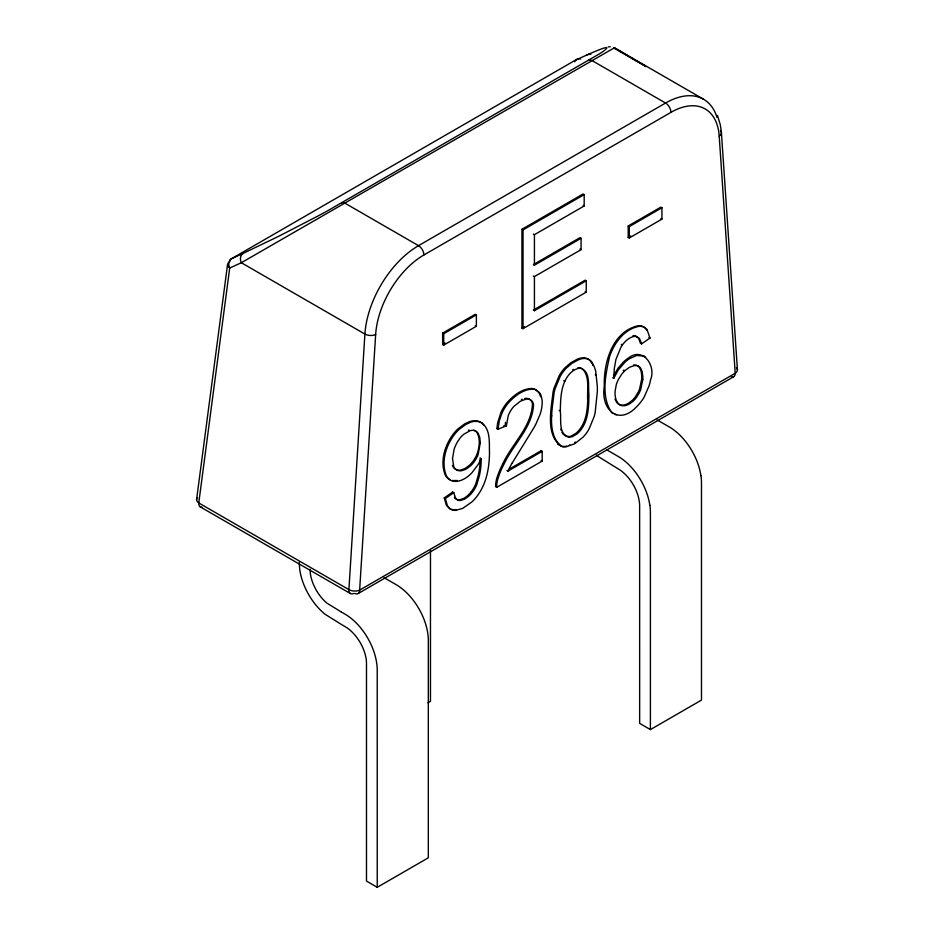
<?xml version="1.0" encoding="UTF-8"?>
<svg xmlns="http://www.w3.org/2000/svg" width="934" height="934" viewBox="0 0 934 934"><rect width="100%" height="100%" fill="white"/><g stroke="black" fill="none" stroke-linecap="round" stroke-linejoin="round"><path stroke-width="1.4" d="M650.403 513.105L650.403 729.594L701.481 700.103L701.481 483.614M564.533 446.37A25.405 14.664 -60 0 1 560.844 445.973C545.339 434.52 551.247 408.858 553.045 392A49.49 28.569 -60 0 1 554.025 388.17L559.116 375.818A26.981 15.574 -60 0 1 560.914 372.911A24.447 14.115 -60 0 1 565.035 367.727L570.779 362.777L577.574 359.053A26.456 15.271 -60 0 1 590.603 361.213M591.561 361.983A41.318 23.852 -60 0 1 593.113 364.365L593.942 366.058A62.38 36.017 -60 0 1 595.775 371.522L597.328 386.723A177.005 102.191 -60 0 1 597.351 391.381L595.145 412.77A49.49 28.569 -60 0 1 594.164 416.587L589.085 428.951A27.098 15.645 -60 0 1 587.299 431.87A24.377 14.08 -60 0 1 583.155 437.077L574.62 443.813L565.607 446.989A25.405 14.664 -60 0 1 561.918 446.592C546.413 435.139 552.321 409.489 554.119 392.619A49.49 28.569 -60 0 1 555.1 388.789L560.19 376.437A26.981 15.574 -60 0 1 561.988 373.53A24.447 14.115 -60 0 1 566.109 368.346L571.853 363.396L578.648 359.683A26.456 15.271 -60 0 1 591.677 361.832M582.174 368.591C590.381 376.706 586.926 390.505 587.708 400.931C587.299 411.1 585.922 422.028 579.115 430.095A15.855 9.153 -60 0 1 575.741 433.434L571.339 435.98A15.89 9.177 -60 0 1 567.965 436.54C558.123 433.458 561.509 418.887 560.295 410.995C560.598 399.157 560.692 386.092 567.86 376.052A15.586 9.001 -60 0 1 570.954 372.573L573.044 370.903A19.649 11.348 -60 0 1 575.297 369.537L577.516 368.638A16.03 9.258 -60 0 1 580.236 368.288C591.047 370.938 587.836 386.221 588.934 394.463C588.747 406.85 588.548 420.685 580.189 430.714A15.855 9.153 -60 0 1 576.827 434.053L572.414 436.598A15.89 9.177 -60 0 1 569.039 437.17L566.039 436.26L562.852 433.831M612.704 377.745L613.778 378.363L614.292 368.615L615.926 359.438L620.982 347.144A22.323 12.889 -60 0 1 622.371 344.961L621.297 344.342M540.004 394.954A24.728 14.279 -60 0 0 538.358 392.035L535.287 389.501A26.21 15.131 -60 0 0 531.236 388.474C521.452 388.999 513.07 395.771 506.87 402.869A26.514 15.306 -60 0 0 503.671 407.329A25.218 14.559 -60 0 0 501.044 412.163L497.659 422.81L496.9 428.601L497.974 429.231L506.391 425.822L508.236 415.688A17.022 9.83 -60 0 1 510.233 411.462A17.676 10.204 -60 0 1 511.225 409.863A17.337 10.005 -60 0 1 514.039 406.267L520.355 401.235L526.356 399.016A17.407 10.052 -60 0 1 530.045 399.577A18.528 10.694 -60 0 1 530.921 400.091L532.006 401.095A14.979 8.651 -60 0 1 533.536 404.504C532.625 427.62 512.766 444.677 503.601 464.98A45.824 26.456 -60 0 0 497.6 479.842A22.463 12.971 -60 0 0 496.713 487.338L495.639 486.719A22.463 12.971 -60 0 1 496.596 479.212M505.341 424.234L505.469 422.331M202.071 507.255A7.6 4.39 -60 0 1 198.767 502.959L229.706 268.046L241.334 262.723L364.902 334.068L348.907 589.634A7.6 4.39 -60 0 0 353.764 593.475M731.31 376.997A7.6 4.39 60 0 0 735.21 373.273L719.215 136.177A68.415 39.497 -60 0 0 670.951 112.349L423.908 254.97A68.415 39.497 -60 0 0 375.655 334.535L359.648 590.113A7.6 4.39 60 0 1 354.745 593.464M497.974 429.231L499.351 420.65L502.13 412.793A25.218 14.559 -60 0 1 504.757 407.948A26.514 15.306 -60 0 1 507.944 403.488C514.144 396.39 522.538 389.63 532.31 389.093A26.21 15.131 -60 0 1 536.361 390.12L539.432 392.654A24.728 14.279 -60 0 1 541.37 396.436L542.105 400.359A30.787 17.769 -60 0 1 542.187 402.624A29.725 17.162 -60 0 1 540.681 412.373A30.448 17.583 -60 0 1 540.027 414.509L535.789 424.305A68.194 39.368 -60 0 1 534.318 427.083L512.229 462.984M196.572 499.667L227.511 264.754M613.778 378.363L618.18 370.156L624.741 362.415A28.452 16.427 -60 0 1 629.469 358.703L636.743 355.48L643.713 355.994M613.498 375.982L618.11 368.078L623.667 361.797A28.452 16.427 -60 0 1 628.395 358.072C642.919 346.316 656.369 365.906 650.554 379.811A36.94 21.33 -60 0 1 649.095 385.777L644.086 397.242A27.53 15.901 -60 0 1 641.88 400.616A28.382 16.38 -60 0 1 636.79 406.57C618.705 426.173 600.48 409.699 604.286 386.419C603.516 362.894 612.144 331.512 638.296 325.697A24.646 14.232 -60 0 1 645.978 329.037L646.83 330.309M502.527 464.35C511.692 444.059 531.551 427.001 532.462 403.885A14.979 8.651 -60 0 0 530.932 400.476L529.847 399.472A18.528 10.694 -60 0 0 528.971 398.958A17.407 10.052 -60 0 0 525.282 398.398L524.686 398.479M613.836 48.054L646.141 66.629L614.42 47.786L241.334 262.723A7.6 5.978 65.4 0 1 243.12 253.394L278.402 236.442L318.763 215.602A55.386 2.639 -28.1 0 0 327.367 210.932L599.406 53.868A55.375 2.639 -28.1 0 0 603.247 51.358C619.872 38.866 573.126 61.609 576.523 59.519L231.504 258.706A7.6 4.39 60 0 0 229.706 261.847A7.6 4.378 7.5 0 0 229.706 268.046A7.6 5.978 65.4 0 1 231.504 258.706L243.12 253.394M632.843 335.855A15.563 8.978 -60 0 1 635.424 335.925L638.471 337.956L640.502 343.268L641.553 342.544M640.502 343.268L641.576 343.887L649.994 338.061L647.052 329.655A24.646 14.232 -60 0 0 643.713 327.04A24.728 14.279 -60 0 0 639.37 326.328C624.332 328.896 614.058 343.093 609.54 356.788C605.536 374.616 600.609 397.254 612.097 413.097M456.329 509.555L454.718 509.754A24.202 13.975 -60 0 1 449.219 508.365L446.324 505.119L444.257 497.892L452.686 492.066L453.761 492.685L455.512 497.997L457.695 500.052M480.053 457.94L481.127 458.559A26.677 15.399 -60 0 1 478.115 464.56L471.903 472.779A26.362 15.224 -60 0 1 468.354 476.071C463.112 480.38 455.08 483.835 448.95 479.2A28.872 16.672 -60 0 1 445.32 475.208C439.879 461.933 444.491 446.359 452.5 435.092A28.008 16.17 -60 0 1 458.185 428.671L464.747 423.826L469.639 421.596A30.612 17.676 -60 0 1 474.215 420.744L477.087 420.93A30.297 17.489 -60 0 1 480.905 422.413C491.109 428.834 489.031 443.125 489.509 453.457C489.229 466.218 487.198 479.329 480.776 490.56A30.063 17.361 -60 0 1 476.655 496.713A29.643 17.116 -60 0 1 471.939 501.908L462.797 508.294L455.792 510.373A24.202 13.975 -60 0 1 450.293 508.983L447.398 505.738L445.343 498.522L453.761 492.685M574.492 442.634L575.414 442.039M586.248 280.772L534.423 310.695L533.349 310.076L585.174 280.153L586.248 280.772L586.248 292.144L523.028 328.651L521.943 328.032L521.943 229.285L583.108 193.968L584.182 194.599L584.182 205.97L534.423 234.691L533.349 234.072M521.943 229.285L523.028 229.904L584.182 194.599M581.076 238.287L579.991 237.656L533.349 264.591L534.423 265.209L581.076 238.287L581.076 249.658L534.423 276.581L533.349 275.962M442.646 333.111L475.301 314.268L476.375 314.886L476.375 326.258L443.732 345.113L442.646 344.483L442.646 333.111L443.732 333.742L476.375 314.886M628.197 225.993L660.852 207.138L661.926 207.757L661.926 219.128L629.271 237.983L628.197 237.364L628.197 225.993L629.271 226.612L661.926 207.757M442.646 344.483L445.168 343.035M628.197 237.364L630.707 235.917M521.943 328.032L524.429 326.596M509.065 469.23L541.113 450.737L542.187 451.356L542.187 461.081L496.713 487.338M506.928 470.467L508.014 471.086L542.187 451.356M358.072 593.592L733.634 376.764M427.982 702.777L430.469 701.341L430.469 550.453M341.809 624.694L347.121 627.881A28.907 16.684 60 0 1 350.519 630.567A30.53 17.629 60 0 1 366.175 659.065A30.974 17.886 60 0 1 366.49 663.595L366.49 881.089L377.243 887.3L428.321 857.809L428.321 640.082A45.696 26.386 60 0 0 427.784 633.392A45.497 26.269 60 0 0 403.523 589.926A48.194 27.822 60 0 0 399.203 586.61A45.299 26.152 60 0 0 396.95 585.128L383.979 577.644M464.583 499.06L461.011 500.391A13.835 7.986 -60 0 1 457.695 500.064M521.441 399.507L522.129 399.215M496.9 428.601L497.95 428.181M503.741 425.846L504.792 425.414M568.771 445.448L569.915 445.004M614.42 47.786L703.104 98.981M468.494 430.247L469.148 430.037M565.549 446.265L566.588 446.067M457.427 480.52L452.091 480.543M608.256 46.887L610.264 46.7M614.63 414.357L616.615 414.778M636.976 365.486L636.463 365.287A17.151 9.9 -60 0 0 633.579 364.984M581.602 368.288L579.162 367.669A16.03 9.258 -60 0 0 577.831 367.727M473.842 430.13L474.367 430.352A20.525 11.85 -60 0 1 475.826 431.31A19.334 11.161 -60 0 1 477.041 432.675C480.613 439.178 479.387 447.339 477.041 454.064A18.166 10.484 -60 0 1 475.348 457.66L473.281 460.952A17.442 10.076 -60 0 1 469.685 465.039L466.229 467.689A24.506 14.15 -60 0 1 463.976 468.938L460.52 470.094A17.968 10.379 -60 0 1 456.936 469.919L454.893 468.856A19.229 11.103 -60 0 1 452.675 466.019L452.406 465.401M606.516 449.698L619.02 456.913A45.299 26.152 60 0 1 621.285 458.396A48.194 27.822 60 0 1 625.605 461.723A45.497 26.269 60 0 1 649.807 505.166M657.139 419.938L670.11 427.422A45.299 26.152 60 0 1 672.363 428.904A48.194 27.822 60 0 1 676.683 432.22A45.497 26.269 60 0 1 700.885 475.663M660.852 218.509L661.926 219.128M583.108 205.34L584.182 205.97M579.991 249.028L581.076 249.658M585.174 291.525L586.248 292.144M648.92 337.431L649.994 338.061M475.301 325.639L476.375 326.258M563.669 380.733L564.743 381.352M559.221 410.376L560.295 410.995M550.803 415.268L551.877 415.887M557.691 444.245L558.777 444.864M505.317 425.203L506.391 425.822M541.113 460.462L542.187 461.081M444.257 497.892L445.343 498.522M650.403 729.594L639.65 723.383L639.638 505.889A30.974 17.886 60 0 0 639.288 501.348A30.53 17.629 60 0 0 623.679 472.861A28.907 16.684 60 0 0 620.281 470.176L598.11 456.446A47.832 27.623 60 0 1 596.417 455.01M200.191 506.823L350.32 593.499M341.307 611.992L345.86 614.619A45.299 26.152 60 0 1 348.125 616.101A48.194 27.822 60 0 1 352.445 619.429A45.497 26.269 60 0 1 376.647 662.871A45.696 26.386 60 0 1 377.231 669.573L377.243 887.3M341.342 624.426L324.95 614.163A47.832 27.623 60 0 1 319.93 609.552L318.307 607.836A44.318 25.58 60 0 1 313.485 601.975A45.941 26.526 60 0 1 303.515 583.808L302.663 581.485A43.921 25.358 60 0 1 299.686 568.911L299.359 565.023A80.838 46.665 60 0 1 299.254 562.35M341.073 611.852L327.075 603.236A29.351 16.952 60 0 1 322.685 599.033L321.646 597.865A31.067 17.933 60 0 1 315.75 589.261L313.474 584.567A30.787 17.769 60 0 1 310.952 576.827L310.637 575.332A28.405 16.403 60 0 1 310.228 572.6L310.03 569.331M644.18 356.181L645.581 357.255M455.29 498.476L456.621 499.433A13.835 7.986 -60 0 0 459.937 499.772L463.509 498.441A19.416 11.208 -60 0 0 471.028 492.101M482.002 423.219L483.952 425.332M454.986 498.149L454.438 497.378M615.868 401.001L617.199 402.916A19.1 11.033 -60 0 0 621.075 405.076A19.264 11.126 -60 0 0 629.072 402.846L631.746 400.826A16.637 9.609 -60 0 0 635.33 396.88L637.91 392.747A19.369 11.185 -60 0 0 639.592 389.046L641.705 379.029A38.236 22.077 -60 0 0 641.74 375.888L641.226 371.487L639.627 367.681A18.341 10.589 -60 0 0 638.424 366.385A18.855 10.881 -60 0 0 637.478 365.743M561.953 432.325L562.385 433.142M592.6 364.855L592.868 365.439M717.429 115.396L720.336 124.852L721.422 132.756L737.428 369.852M560.832 429.126L561.171 430.317M540.296 395.806L540.541 396.716M641.576 343.887L639.545 338.587L636.498 336.555A15.563 8.978 -60 0 0 632.797 336.73L630.403 337.711A18.458 10.659 -60 0 0 622.348 344.938M452.686 492.066L452.815 492.802M595.402 374.336L595.542 375.305M481.127 458.559L481.173 460.497A61.107 35.282 -60 0 1 479.913 473.246A71.218 41.119 -60 0 1 479.422 475.651L476.877 484.361A19.17 11.068 -60 0 1 472.079 492.685A19.416 11.208 -60 0 1 464.595 499.001M480.088 459.061L480.099 459.878A61.107 35.282 -60 0 1 478.838 472.616A71.218 41.119 -60 0 1 478.348 475.032L475.803 483.742A19.17 11.068 -60 0 1 471.005 492.055M701.481 483.31L701.481 482.376A45.696 26.386 60 0 0 700.944 475.686M650.403 512.801L650.403 511.867A45.696 26.386 60 0 0 649.866 505.177M629.271 226.612L629.271 237.983M541.113 450.737L541.113 451.951M534.423 234.691L534.423 265.209M534.423 276.581L534.423 310.695M523.028 229.904L523.028 328.651M443.732 333.742L443.732 345.113M717.043 117.486A76.016 43.886 -60 0 0 665.568 103.032L592.343 60.745A7.6 4.39 60 0 0 588.77 60.255M670.951 112.349A7.6 4.39 60 0 0 665.568 103.032L418.525 245.665A76.016 43.886 -60 0 0 364.914 334.057M423.908 254.97A7.6 4.39 60 0 0 418.525 245.665L345.288 203.378A7.6 4.39 60 0 0 341.716 202.888M197.518 497.624A7.6 4.378 7.5 0 0 198.767 502.959L348.907 589.634A7.6 4.051 3.6 0 0 359.648 590.113L735.21 373.273A7.6 4.705 -3.9 0 0 736.471 367.611M375.643 334.535A7.6 4.051 3.6 0 1 364.902 334.068M720.464 130.515A7.6 4.705 -3.9 0 1 719.215 136.177M586.692 55.036A7.6 6.41 66.2 0 1 590.837 54.476M574.842 61.842A7.6 4.39 60 0 1 576.523 59.519A7.6 6.41 66.2 0 1 580.668 58.959M481.979 423.032A30.297 17.489 -60 0 0 478.161 421.561L475.289 421.362A30.612 17.676 -60 0 0 470.724 422.215L465.821 424.456L459.259 429.29A28.008 16.17 -60 0 0 453.574 435.723C445.565 446.977 440.953 462.552 446.405 475.838A28.872 16.672 -60 0 0 450.025 479.819M496.526 479.224A45.824 26.456 -60 0 1 502.585 464.385M507.979 471.086A41.003 23.677 -60 0 1 512.252 462.995M590.486 361.365A41.318 23.852 -60 0 1 592.039 363.746M572.694 369.794A19.649 11.348 -60 0 1 573.441 369.339M623.235 370.681A18.54 10.706 -60 0 1 623.877 370.062M615.424 400.102A27.681 15.983 -60 0 1 615.027 399.145M480.286 442.786L478.115 454.683A18.166 10.484 -60 0 1 476.422 458.279L474.355 461.571A17.442 10.076 -60 0 1 470.759 465.657L467.304 468.308A24.506 14.15 -60 0 1 465.062 469.557L461.594 470.713A17.968 10.379 -60 0 1 458.01 470.538L455.967 469.487A19.229 11.103 -60 0 1 453.749 466.638L452.511 458.594L454.122 449.289A21.727 12.539 -60 0 1 456.668 443.358A23.175 13.38 -60 0 1 457.73 441.49L460.042 438.151A17.781 10.262 -60 0 1 463.929 434.147L470.222 430.667A16.859 9.737 -60 0 1 473.842 430.446L475.441 430.971A20.525 11.85 -60 0 1 476.9 431.928A19.334 11.161 -60 0 1 478.115 433.306L479.749 437.24L480.286 442.786M642.779 379.648L640.677 389.665A19.369 11.185 -60 0 1 638.984 393.366L636.404 397.51A16.637 9.609 -60 0 1 632.832 401.457L630.146 403.465A19.264 11.126 -60 0 1 622.149 405.706A19.1 11.033 -60 0 1 618.285 403.523L616.942 401.632A27.681 15.983 -60 0 1 615.039 393.658A29.223 16.87 -60 0 1 615.109 391.089L616.335 384.504A19.03 10.986 -60 0 1 618.647 379.041L621.297 374.814A18.54 10.706 -60 0 1 625.617 370.097L628.384 368.054A24.086 13.905 -60 0 1 630.602 366.828L634.034 365.696A17.151 9.9 -60 0 1 637.537 365.906L638.05 366.105A18.855 10.881 -60 0 1 639.498 367.004A18.341 10.589 -60 0 1 640.701 368.3L642.113 371.358L642.826 376.507A38.236 22.077 -60 0 1 642.779 379.648"/></g></svg>
